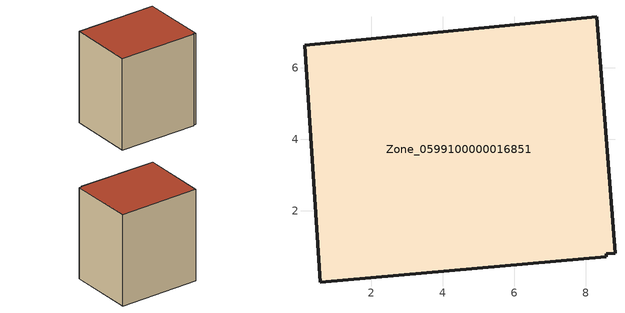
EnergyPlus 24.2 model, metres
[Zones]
Zone_0599100000016851
 floor ground (C_G): 8.31,7.43 8.82,0.82 8.58,0.8 8.58,0.72 0.57,0 0.13,6.64 z0
 wall outside (C_F): 0.13,6.64 0.57,0 8.58,0.72 8.58,0.8 8.82,0.82 8.31,7.43 0.13,6.64 z0:9.23
 roof outside (C_R): 8.82,0.82 8.31,7.43 0.13,6.64 0.57,0 8.58,0.72 8.58,0.8 z9.23
[BUILDING]
Pand.0599100000016851: North Axis=0; Terrain=City; Loads Convergence Tolerance Value=0.04; Temperature Convergence Tolerance Value=0.4; Solar Distribution=FullExterior; Maximum Number of Warmup Days=25; Minimum Number of Warmup Days=1
[Site:Location]
Rotterdam.The.Hague.AP_ZH_NLD Design_Conditions: Latitude=51.96; Longitude=4.45; Time Zone=1; Elevation=-4.5
[SITE:GROUNDTEMPERATURE:BUILDINGSURFACE]
18, 18, 18, 18, 18, 18, 18, 18, 18, 18, 18, 18
[MATERIAL] Thermal Absorptance=0.9; Solar Absorptance=0.7; Visible Absorptance=0.7
Name | Roughness | Thickness | Conductivity | Density | Specific Heat
G.D.1965 | MediumSmooth | 0.15 | 1 | 540 | 1210
F.D.1965 | Rough | 0.3 | 0.857143 | 1920 | 840
R.D.1965 | MediumRough | 0.2 | 0.08 | 1500 | 1000
[CONSTRUCTION]
C_G: G.D.1965
C_F: F.D.1965
C_R: R.D.1965
[ZONE]
Zone_0599100000016851: Type=1; Multiplier=1; Ceiling Height=Autocalculate; Volume=Autocalculate; Floor Area=autocalculate; Part of Total Floor Area=Yes
[ZONEINFILTRATION:DESIGNFLOWRATE]
Infil_Zone_0599100000016851: Zone or ZoneList or Space or SpaceList=Zone_0599100000016851; Schedule=AlwaysOn; Design Flow Rate Calculation Method=Flow/Area; Flow Rate per Floor Area=0.0042; Constant Term Coefficient=1; Temperature Term Coefficient=0; Velocity Term Coefficient=0; Velocity Squared Term Coefficient=0
[HVACTEMPLATE:ZONE:IDEALLOADSAIRSYSTEM]
Zone_0599100000016851: Maximum Heating Supply Air Temperature=50; Minimum Cooling Supply Air Temperature=13; Maximum Heating Supply Air Humidity Ratio=0.0156; Minimum Cooling Supply Air Humidity Ratio=0.0077; Heating Limit=NoLimit; Cooling Limit=NoLimit; Dehumidification Control Type=ConstantSensibleHeatRatio; Cooling Sensible Heat Ratio=0.7; Dehumidification Setpoint=60; Humidification Control Type=None; Humidification Setpoint=30; Outdoor Air Method=None; Outdoor Air Flow Rate per Person=0.00944; Outdoor Air Flow Rate per Zone Floor Area=0; Outdoor Air Flow Rate per Zone=0; Demand Controlled Ventilation Type=None; Outdoor Air Economizer Type=NoEconomizer; Heat Recovery Type=None; Sensible Heat Recovery Effectiveness=0.7; Latent Heat Recovery Effectiveness=0.65
[ZONECONTROL:THERMOSTAT]
ThermostatControl_Zone_0599100000016851: Zone or ZoneList=Zone_0599100000016851; Control Type Schedule=DualSetpointControlType; Control 1=Thermostat_Zone_0599100000016851; Temperature Difference Between Cutout And Setpoint=0
[THERMOSTATSETPOINT:DUALSETPOINT]
Thermostat_Zone_0599100000016851: Heating Setpoint Temperature Schedule=HeatingSetpoint_Zone_0599100000016851; Cooling Setpoint Temperature Schedule=CoolingSetpoint_Zone_0599100000016851
[SCHEDULE:COMPACT]
HeatingSetpoint_Zone_0599100000016851: Through: 12/31, For: AllDays, Until: 24:00, 21
CoolingSetpoint_Zone_0599100000016851: Through: 12/31, For: AllDays, Until: 24:00, 24
DualSetpointControlType: Through: 12/31, For: AllDays, Until: 24:00, 4
AlwaysOn: Through: 12/31, For: AllDays, Until: 24:00, 1
